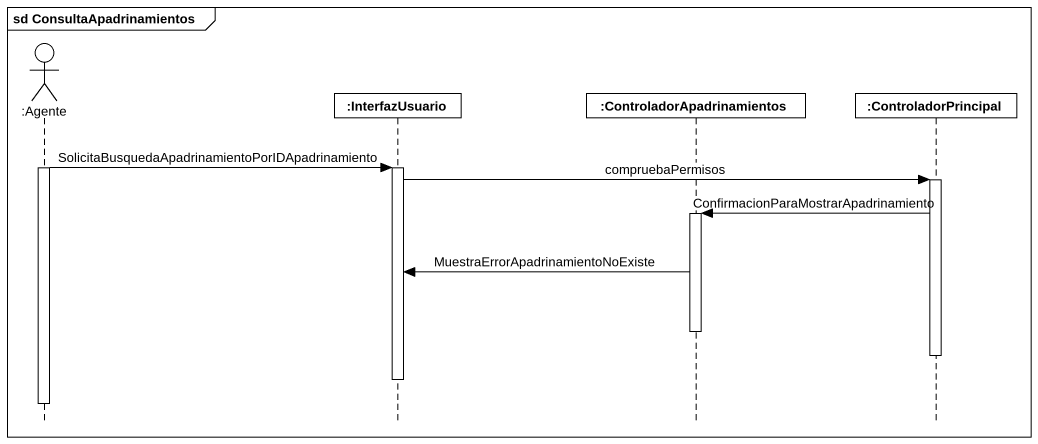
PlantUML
@startuml
mainframe sd ConsultaApadrinamientos
hide footbox
actor ":Agente" as Agente
participant ":InterfazUsuario" as InterfazUsuario
participant ":ControladorApadrinamientos" as ControladorApadrinamientos
participant ":ControladorPrincipal" as ControladorPrincipal

activate Agente
Agente -> InterfazUsuario : SolicitaBusquedaApadrinamientoPorIDApadrinamiento
activate InterfazUsuario
InterfazUsuario -> ControladorPrincipal : compruebaPermisos
activate ControladorPrincipal
ControladorPrincipal -> ControladorApadrinamientos : ConfirmacionParaMostrarApadrinamiento
activate ControladorApadrinamientos
ControladorApadrinamientos -> InterfazUsuario : MuestraErrorApadrinamientoNoExiste
deactivate ControladorApadrinamientos
deactivate ControladorPrincipal
deactivate InterfazUsuario
deactivate Agente
@enduml
